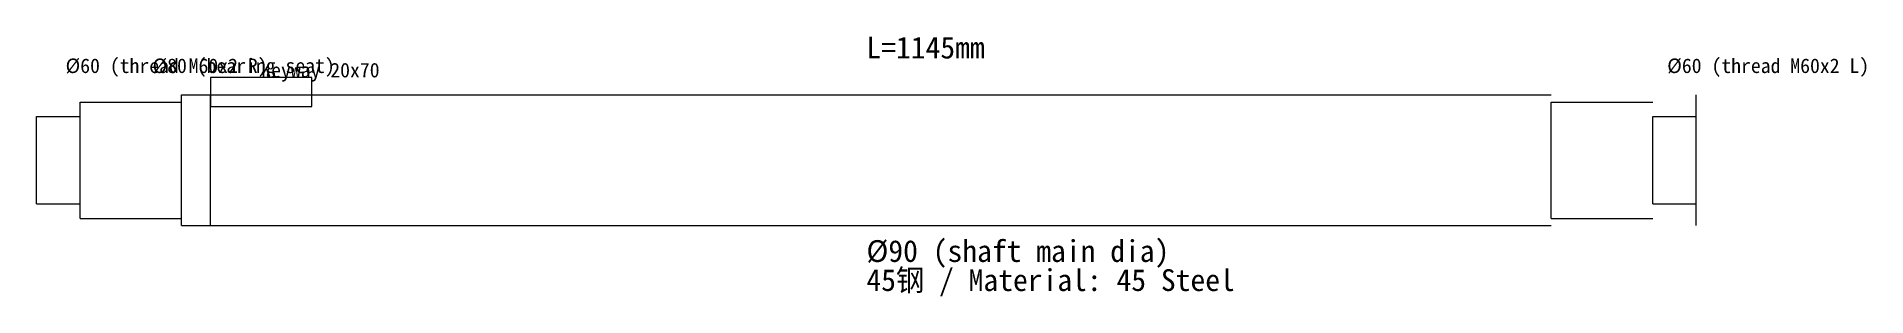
# Model space of a CAD drawing. Header units: millimetres. Extents: x 0 to 1262, y -94 to 85.
import ezdxf

# ---------------------------------------------------------------- set-up
doc = ezdxf.new("R2010")
doc.units = ezdxf.units.MM

msp = doc.modelspace()

# ---------------------------------------------------------------- linework, layer by layer
for p, q in [((190, 57), (120, 57)), ((120, 57), (120, 37)), ((190, 37), (190, 57)), ((30, 40), (100, 40)), ((30, -40), (30, 40)), ((100, 45), (120, 45)), ((100, -45), (100, 45)), ((120, 45), (1045, 45)), ((120, -45), (120, 45)), ((1045, 40), (1115, 40)), ((1045, -40), (1045, 40)), ((1145, -45), (1145, 45)), ((0, 30), (30, 30)), ((0, -30), (0, 30)), ((120, 37), (190, 37)), ((1115, 30), (1145, 30)), ((1115, -30), (1115, 30)), ((0, -30), (30, -30)), ((1115, -30), (1145, -30)), ((30, -40), (100, -40)), ((100, -45), (120, -45)), ((120, -45), (1045, -45)), ((1045, -40), (1115, -40))]:
    msp.add_line(p, q)

# ---------------------------------------------------------------- texts
at = {"layer": 'DIM'}
for s, height, p in [('L=1145mm', 15, (572.5, 70)), ('%%c60 (thread M60x2 R)', 10, (20, 60)), ('%%c80 (bearing seat)', 10, (80, 60)), ('Keyway 20x70', 10, (155, 57)), ('%%c60 (thread M60x2 L)', 10, (1125, 60)), ('%%c90 (shaft main dia)', 15, (572.5, -70)), ('45钢 / Material: 45 Steel', 15, (572.5, -90))]:
    msp.add_text(s, height=height, dxfattribs=at).set_placement(p)

doc.saveas('drawing.dxf')
